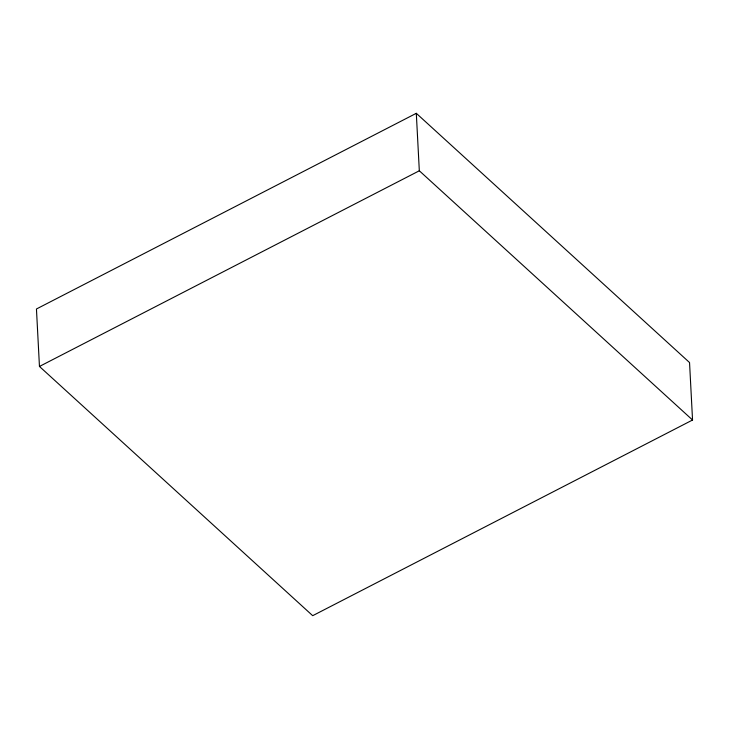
<?xml version="1.0" encoding="UTF-8"?>
<svg xmlns="http://www.w3.org/2000/svg" width="729" height="729" viewBox="0 0 729 729"><rect width="100%" height="100%" fill="white"/><g stroke="black" fill="none" stroke-linecap="round" stroke-linejoin="round"><path stroke-width="1.09" d="M416.305 113.314L36.45 308.987L39.457 366.45L312.695 615.686L692.55 420.013L689.543 362.55L416.305 113.314L419.321 170.777L692.55 420.013M39.457 366.45L419.321 170.777"/></g></svg>
